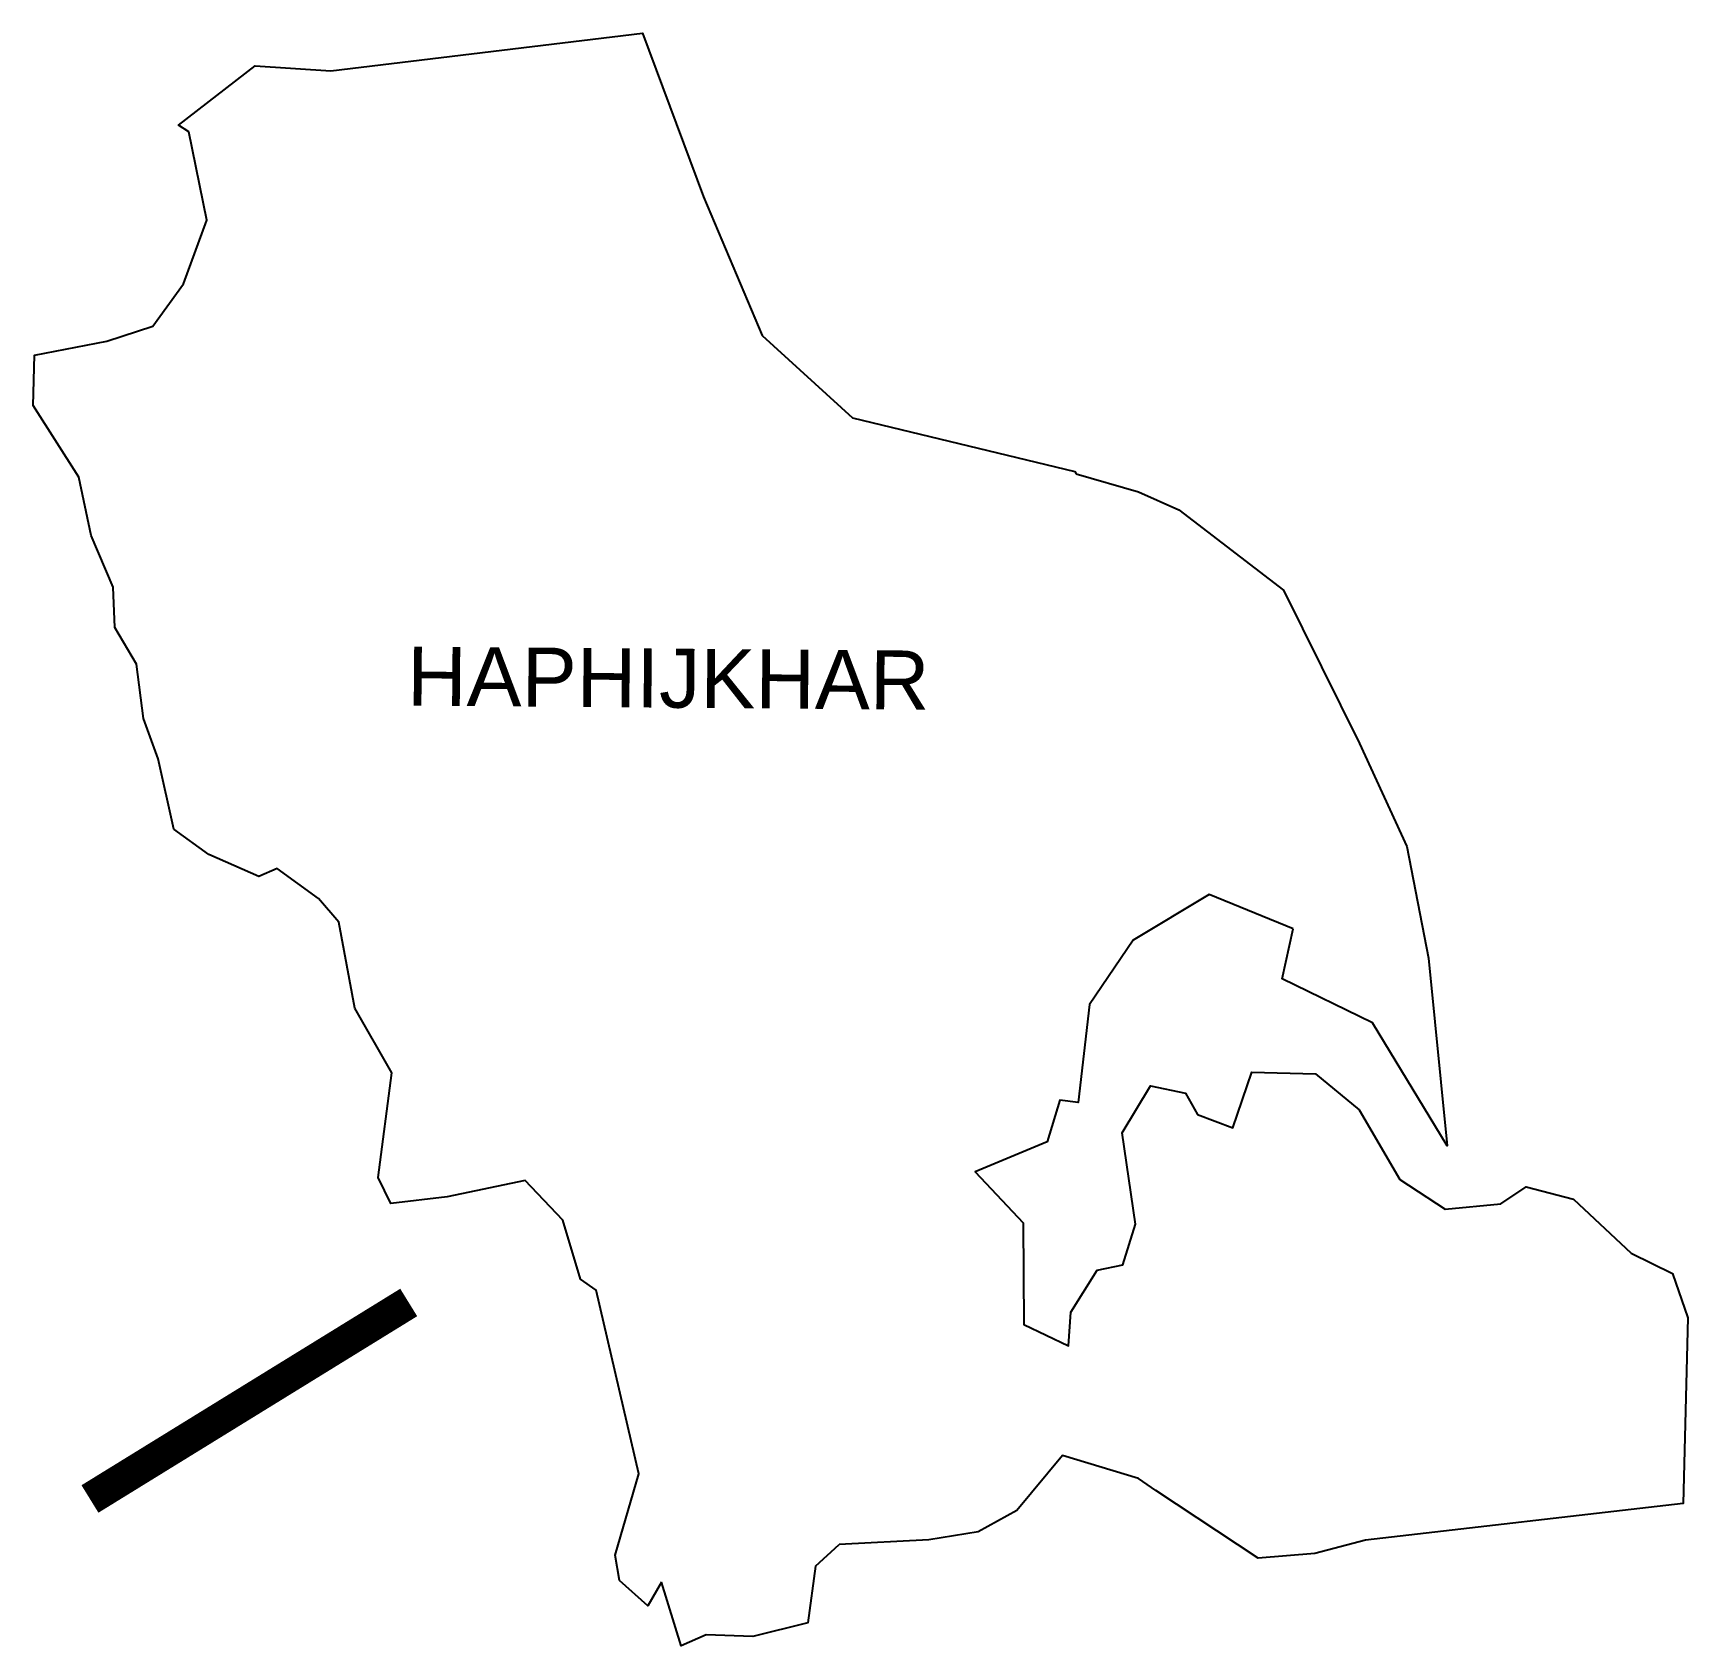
# Model space of a CAD drawing. Header units: metres. Extents: x 286682 to 289245, y 2022556 to 2025054.
import ezdxf

# ---------------------------------------------------------------- set-up
doc = ezdxf.new("R2010")
doc.units = ezdxf.units.M
for name, color, linetype in [('ARTIFICIALLY PROTECTED', 10, 'Continuous'), ('village', 3, 'Continuous'), ('VILLAGE NAME', 250, 'Continuous')]:
    doc.layers.add(name, color=color, linetype=linetype)
doc.styles.get("Standard").update_dxf_attribs({"font": 'simplex.shx'})

msp = doc.modelspace()

# ---------------------------------------------------------------- linework, layer by layer
at = {"color": 3, "flags": 128}
msp.add_lwpolyline([(287894.1, 2022679.1), (287930.8, 2022712.8)], dxfattribs=at)
at = {"layer": 'ARTIFICIALLY PROTECTED', "const_width": 50, "flags": 128}
msp.add_lwpolyline([(287264.1, 2023087.7), (286770.4, 2022783.3)], dxfattribs=at)
at = {"layer": 'village', "color": 3, "true_color": 0x00ff00}
for points in [[(287655.6, 2022654.2, 0), (287634.5, 2022617.8, 0), (287590.4, 2022657, 0), (287583.8, 2022696.3, 0), (287620.6, 2022822.1, 0), (287554.4, 2023106.9, 0), (287530.1, 2023123.8, 0), (287502.7, 2023215, 0), (287444.7, 2023276.5, 0), (287323.5, 2023251.3, 0), (287236.2, 2023241.1, 0), (287217, 2023281.2, 0), (287238.2, 2023443.3, 0), (287180.7, 2023543.6, 0), (287156, 2023676.6, 0), (287124.2, 2023713.6, 0), (287060.2, 2023760.1, 0), (287031.9, 2023747.5, 0), (286954.6, 2023781.5, 0), (286900.3, 2023820.7, 0), (286875.9, 2023929.9, 0), (286853.3, 2023992.1, 0), (286842.4, 2024076.3, 0), (286809, 2024133.5, 0), (286806.1, 2024195.8, 0), (286772.4, 2024276, 0), (286753.3, 2024366.2, 0), (286682.3, 2024477.3, 0), (286684.5, 2024555.3, 0), (286796.7, 2024576.9, 0), (286867.7, 2024599.9, 0), (286915.2, 2024665.8, 0), (286951.4, 2024764.3, 0), (286923.4, 2024901.1, 0), (286907.3, 2024911.4, 0), (287026.1, 2025003.6, 0), (287143.3, 2024995.6, 0), (287626, 2025054.1, 0), (287720.5, 2024800.5, 0), (287811.5, 2024585.7, 0), (287951.2, 2024458.3, 0), (288295.6, 2024375.2, 0), (288297.7, 2024371.3, 0)], [(288297.7, 2024371.3, 0), (288394.4, 2024343.7, 0), (288457, 2024315.4, 0), (288619.2, 2024191.1, 0), (288736.9, 2023953.6, 0), (288810.1, 2023793.9, 0), (288843.5, 2023621.3, 0), (288872.6, 2023330.3, 0), (288757, 2023520.8, 0), (288616.7, 2023589.1, 0), (288634, 2023666.6, 0)], [(288634, 2023666.6, 0), (288504, 2023719.5, 0), (288385.9, 2023648.8, 0), (288318.4, 2023549.4, 0), (288300.8, 2023397.4, 0), (288272.5, 2023401.2, 0), (288253.1, 2023336.8, 0), (288141.6, 2023289.9, 0), (288216, 2023211, 0), (288216.6, 2023053.8, 0), (288285.8, 2023020.7, 0), (288289.8, 2023072.5, 0), (288330.3, 2023137.7, 0), (288370.1, 2023145.9, 0), (288389.7, 2023209.1, 0), (288369.3, 2023350.7, 0), (288413, 2023423.2, 0), (288467, 2023412, 0), (288486, 2023378.7, 0), (288540.4, 2023358.5, 0), (288569.7, 2023444.3, 0), (288668.7, 2023441.8, 0), (288736.4, 2023386, 0), (288799.4, 2023278.4, 0), (288869.4, 2023232.4, 0), (288955.6, 2023240.6, 0), (288994.9, 2023267.1, 0), (289068.1, 2023247.8, 0), (289157.2, 2023163.9, 0), (289221.5, 2023132.5, 0), (289245.3, 2023063.8, 0), (289238.1, 2022776.3, 0), (288746.2, 2022719.5, 0), (288667.5, 2022698.9, 0), (288579.7, 2022691.8, 0), (288421, 2022796.2, 0), (288394.3, 2022815.1, 0), (288276.8, 2022850.4, 0), (288206.1, 2022765.2, 0), (288146.3, 2022732.3, 0), (288069.7, 2022720.1, 0), (287930.8, 2022712.8, 0)], [(287894.1, 2022679.1, 0), (287882.5, 2022591.2, 0), (287797, 2022570.2, 0), (287725, 2022572.6, 0), (287686.3, 2022555.7, 0), (287655.6, 2022654.2, 0)]]:
    msp.add_polyline3d(points, dxfattribs=at)

# ---------------------------------------------------------------- texts
at = {"layer": 'VILLAGE NAME', "insert": (287262.1, 2024103.8), "char_height": 91.425, "attachment_point": 1, "rotation": 359.5442}
msp.add_mtext_dynamic_manual_height_columns('{\\fArial|b0|i0|c0|p34;HAPHIJKHAR}', width=661.323, gutter_width=457.1, heights=[0], dxfattribs=at)

doc.saveas('drawing.dxf')
